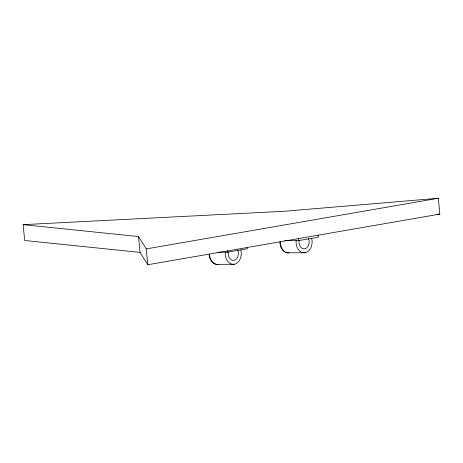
<?xml version="1.0" encoding="UTF-8"?>
<svg xmlns="http://www.w3.org/2000/svg" width="463" height="463" viewBox="0 0 463 463"><rect width="100%" height="100%" fill="white"/><g stroke="black" fill="none" stroke-linecap="round" stroke-linejoin="round"><path stroke-width="0.69" d="M225.342 252.439L225.249 254.523A10.904 8.05 89.8 0 0 234.295 264.269A10.904 8.05 89.8 0 0 241.2 251.75L240.766 249.951M228.276 251.612L228.166 254.129A6.933 5.116 89.8 0 0 233.919 260.328A6.933 5.116 89.8 0 0 238.312 252.37L237.727 249.974M279.993 241.657L279.936 243.046A10.892 8.039 89.8 0 0 288.976 252.781M280.404 241.657L280.346 243.046A10.904 8.05 89.8 0 0 289.392 252.792L305.123 252.729A10.904 8.05 89.8 0 0 312.027 240.216L311.593 238.416M296.198 240.204L296.077 242.982A10.904 8.05 89.8 0 0 305.123 252.729M299.104 240.071L298.988 242.595A6.933 5.116 89.8 0 0 304.747 248.793A6.933 5.116 89.8 0 0 309.134 240.835L308.549 238.433M138.535 236.57L146.262 248.909L438.328 198.257L439.85 214.091L147.79 264.743L140.058 252.399L138.535 236.57L23.15 224.653L24.672 240.482L140.058 252.399M217.488 252.219L227.605 252.179L247.468 248.735L247.335 247.346M284.699 240.696L298.432 240.638L318.295 237.195L318.093 235.117M438.328 198.257L284.566 211.244L23.15 224.653M436.974 214.334L439.85 214.091M234.295 264.269L218.565 264.332A10.904 8.05 89.8 0 1 209.519 254.581M298.166 237.872L298.432 240.638M227.472 250.796L227.605 252.179M146.262 248.909L147.79 264.743M218.148 264.321A10.892 8.039 89.8 0 1 209.108 254.581"/></g></svg>
